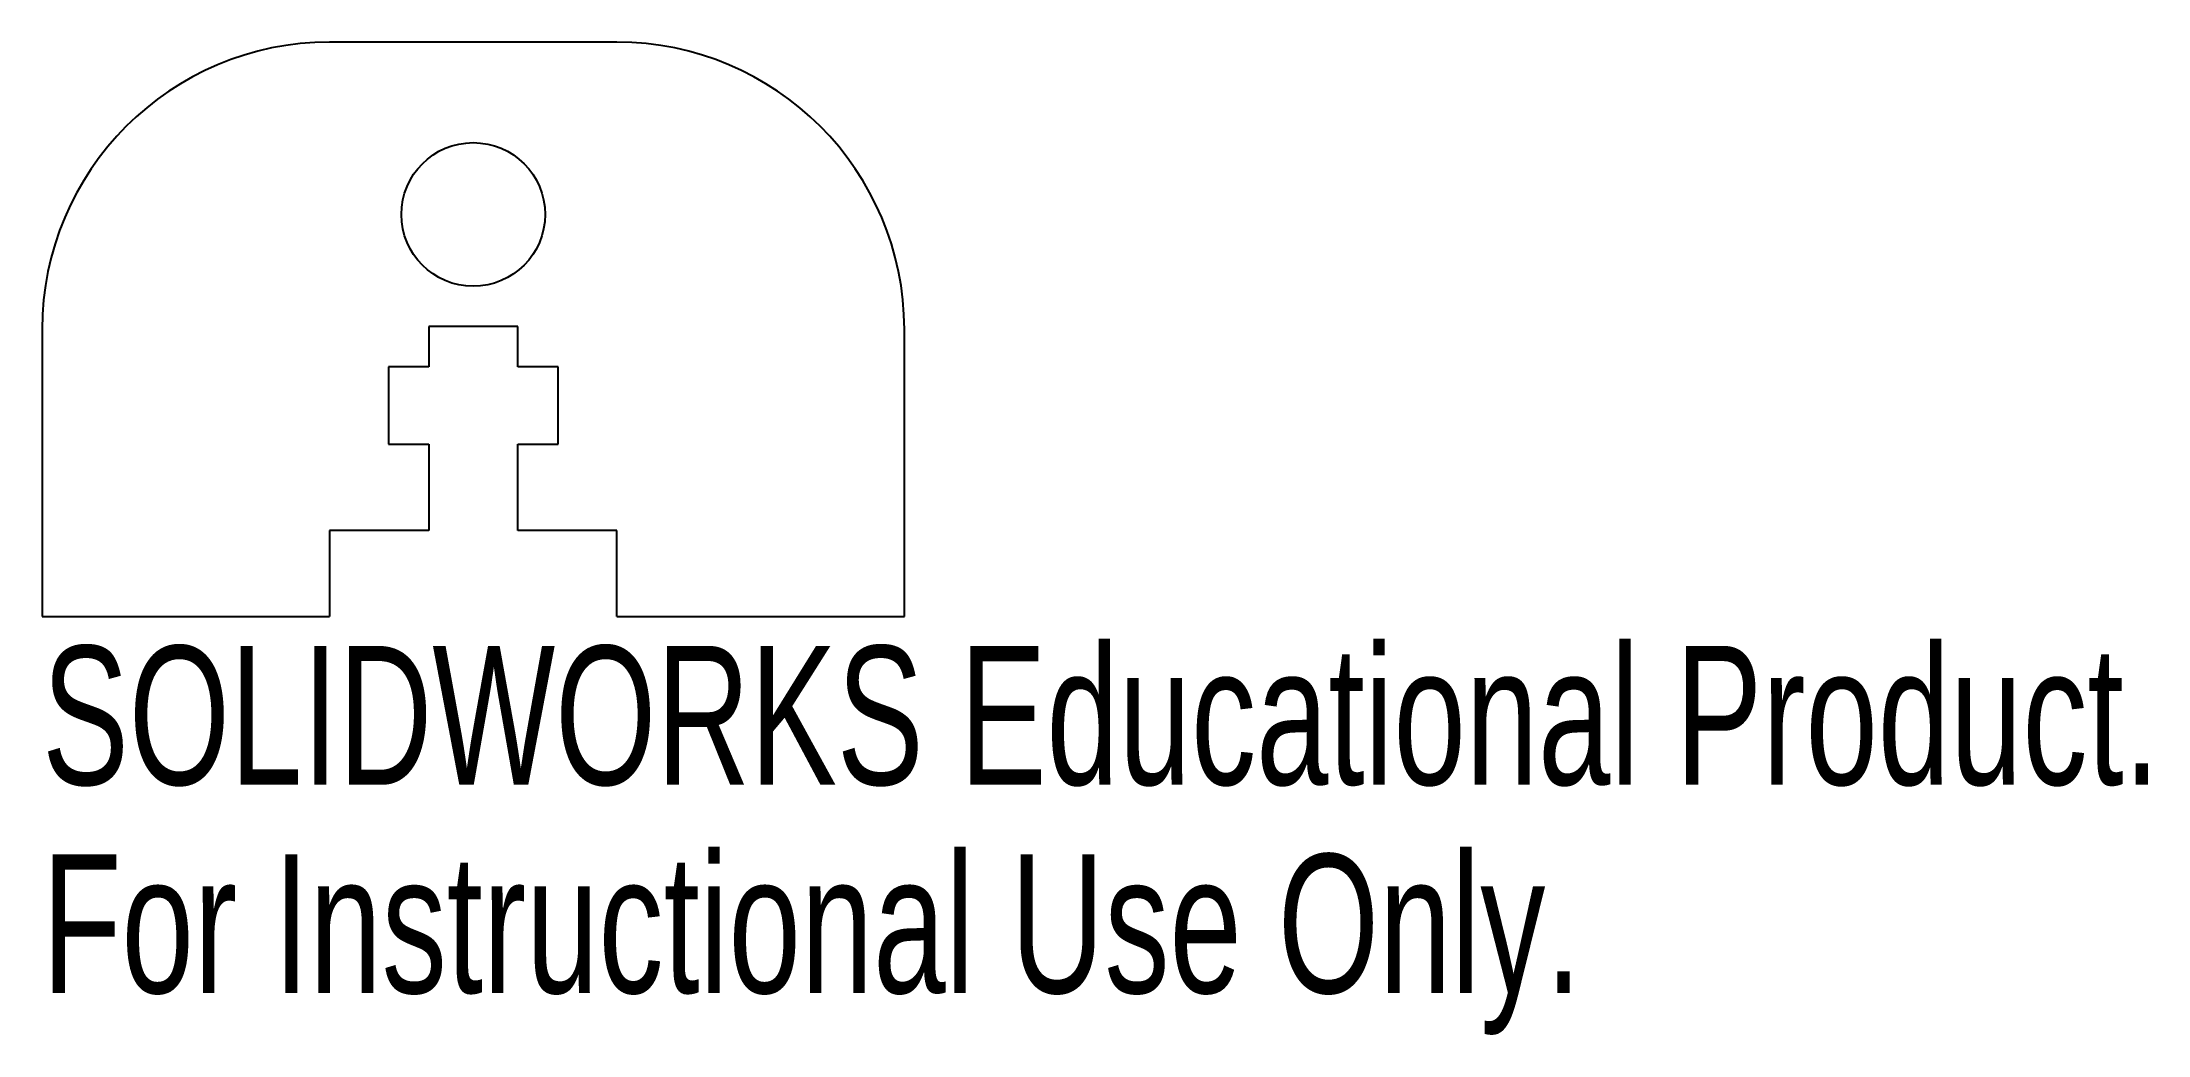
# Model space of a CAD drawing. Header units: millimetres. Extents: x 0 to 73.3, y -14.6 to 20.
import ezdxf

# ---------------------------------------------------------------- set-up
doc = ezdxf.new("R2010")
doc.units = ezdxf.units.MM
doc.styles.add('SLDTEXTSTYLE0', font='TXT', dxfattribs={"width": 0.7})

msp = doc.modelspace()

# ---------------------------------------------------------------- linework, layer by layer
at = {"color": 7, "linetype": 'Continuous', "lineweight": 25}
for p, q in [((20, 20), (10, 20)), ((0, 10), (0, 0)), ((13.45, 10.1), (13.45, 8.7)), ((16.55, 10.1), (13.45, 10.1)), ((16.55, 8.7), (16.55, 10.1)), ((30, 0), (30, 10)), ((12.05, 8.7), (12.05, 6)), ((13.45, 8.7), (12.05, 8.7)), ((17.95, 8.7), (16.55, 8.7)), ((17.95, 6), (17.95, 8.7)), ((12.05, 6), (13.45, 6)), ((13.45, 6), (13.45, 3)), ((16.55, 6), (17.95, 6)), ((16.55, 3), (16.55, 6)), ((13.45, 3), (10, 3)), ((10, 3), (10, 0)), ((20, 3), (16.55, 3)), ((20, 0), (20, 3)), ((0, 0), (10, 0)), ((20, 0), (30, 0))]:
    msp.add_line(p, q, dxfattribs=at)
msp.add_circle((15, 14), 2.5, dxfattribs=at)
for centre, start, end in [((10, 10), 90, 180), ((20, 10), 0, 90)]:
    msp.add_arc(centre, 10, start, end, dxfattribs=at)

# ---------------------------------------------------------------- texts
at = {"color": 7, "linetype": 'Continuous', "char_height": 4.83362, "attachment_point": 1, "style": 'SLDTEXTSTYLE0'}
for s, insert in [('SOLIDWORKS Educational Product.', (0, -1.02)), ('For Instructional Use Only.', (0, -8.27))]:
    msp.add_mtext(s, dxfattribs=dict(at, insert=insert))

doc.saveas('drawing.dxf')
